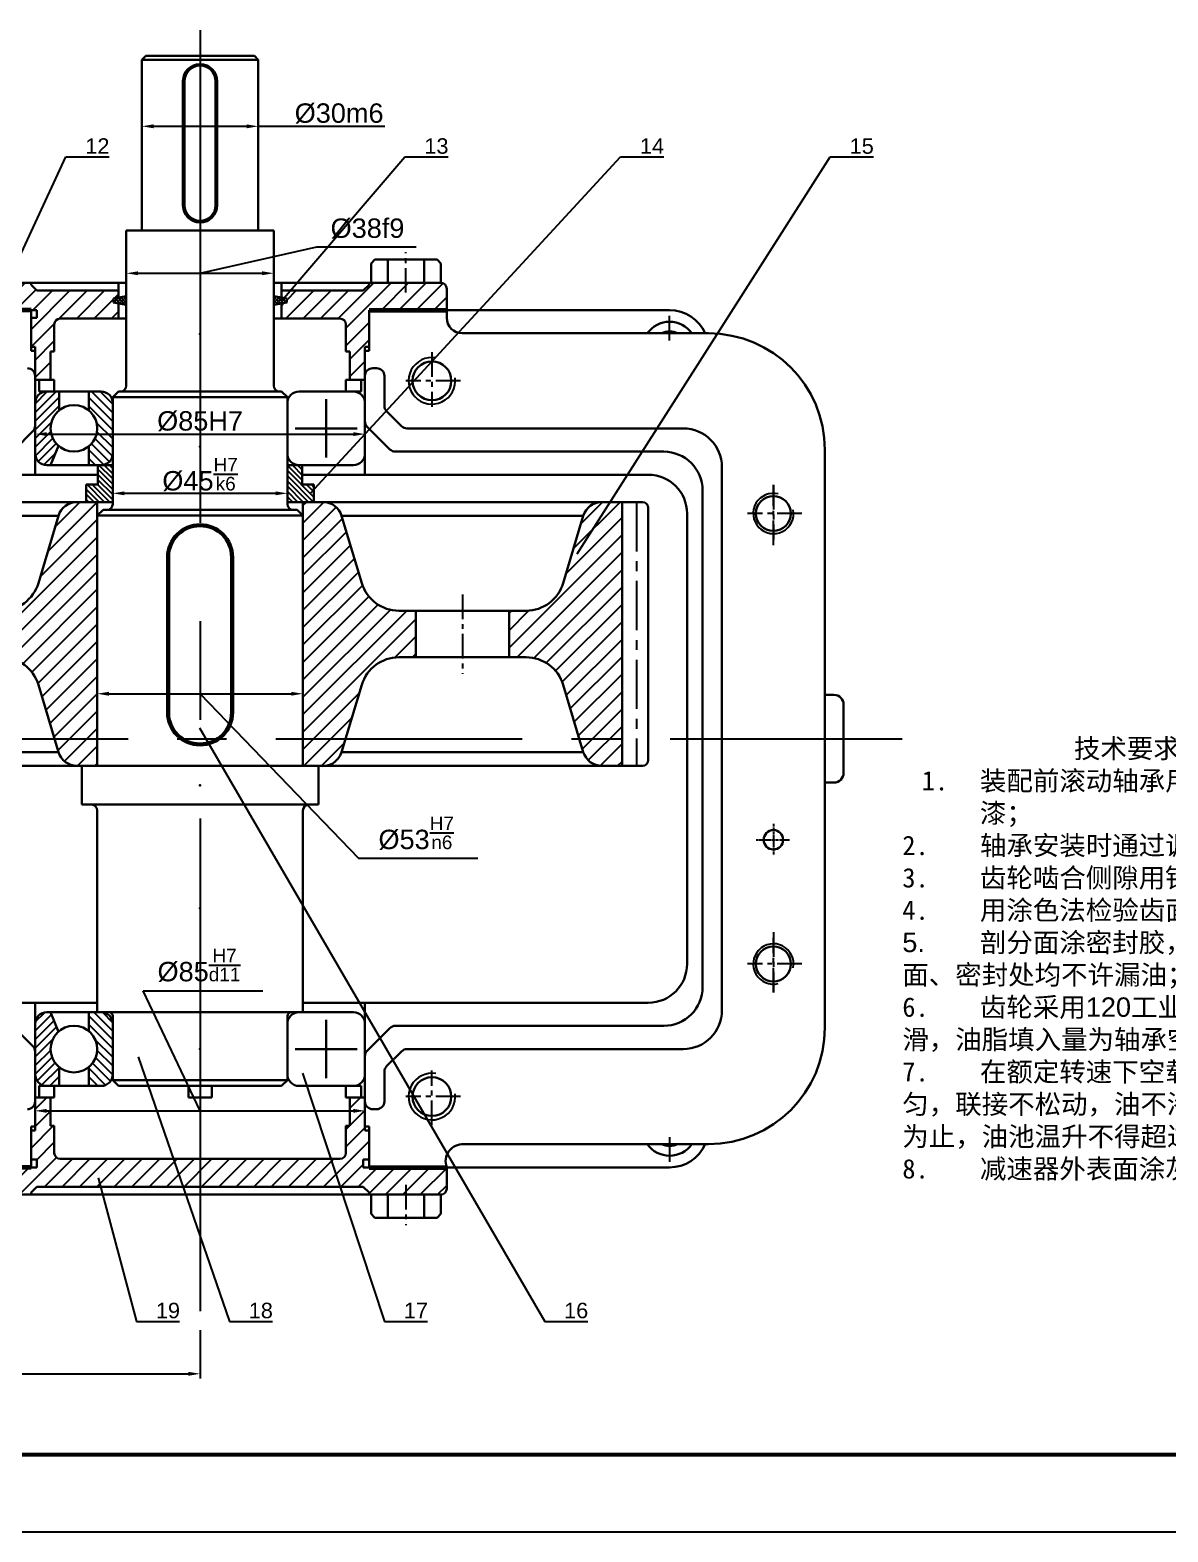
# Model space of a CAD drawing. Header units: millimetres. Extents: x 2354 to 3543, y 830 to 1671.
# Drawn here: x 2750.4 to 3043.6, y 829.8 to 1216.9 of the extents above; entities that cross this region are included whole.
import ezdxf
from ezdxf import colors
from ezdxf.entities.mleader import LeaderData, LeaderLine
from ezdxf.math import Vec2, Vec3

# ---------------------------------------------------------------- set-up
doc = ezdxf.new("R2010")
doc.units = ezdxf.units.MM
doc.linetypes.add('CENTER', pattern=[10.16, 6.35, -1.27, 1.27, -1.27])
doc.linetypes.add('CENTERX2', pattern=[20.32, 12.7, -2.54, 2.54, -2.54])
doc.layers.get('0').update_dxf_attribs({"lineweight": 30})
doc.layers.add('中心线', color=1, linetype='CENTER')
doc.layers.add('细线', color=7, linetype='Continuous')
doc.layers.add('特粗线', color=7, linetype='Continuous', lineweight=60)
doc.layers.add('粗线', color=7, linetype='Continuous', lineweight=53)
doc.styles.get("Standard").update_dxf_attribs({"font": 'arial.ttf'})
doc.dimstyles.new('ISO-25', dxfattribs={"dimtxt": 5, "dimasz": 3, "dimexe": 1.25, "dimexo": 0.625, "dimtad": 1, "dimtxsty": 'Standard', "dimcen": 2.5, "dimadec": 0, "dimazin": 0, "dimtfac": 1, "dimtmove": 0, "dimatfit": 3, "dimfxl": 1, "dimarcsym": 0})
doc.dimstyles.new('副本 ISO-25', dxfattribs={"dimtxt": 5, "dimasz": 3, "dimexe": 1.25, "dimexo": 0.625, "dimtad": 1, "dimdec": 0, "dimtxsty": 'Standard', "dimcen": 2.5, "dimadec": 0, "dimazin": 0, "dimtfac": 1, "dimtdec": 0, "dimtmove": 0, "dimatfit": 3, "dimfxl": 1, "dimarcsym": 0})

# ---------------------------------------------------------------- blocks, each defined once
blk = doc.blocks.new('*D10')
at = {"layer": 'Defpoints', "color": 0, "transparency": 16777216}
for p in [(2644.23, 882.4), (2794.23, 882.41), (2794.23, 870.52)]:
    blk.add_point(p, dxfattribs=at)
at = {"layer": '细线', "color": 0, "lineweight": -2, "transparency": 16777216}
for p, q in [((2644.23, 881.78), (2644.23, 869.27)), ((2794.23, 881.78), (2794.23, 869.27)), ((2647.23, 870.52), (2791.23, 870.52))]:
    blk.add_line(p, q, dxfattribs=at)
at = {"layer": '细线', "color": 0, "transparency": 16777216}
for points in [[(2647.23, 871.02), (2647.23, 870.02), (2644.23, 870.52)], [(2791.23, 871.02), (2791.23, 870.02), (2794.23, 870.52)]]:
    blk.add_solid(points, dxfattribs=at)
at = {"layer": '细线', "color": 0, "transparency": 16777216, "insert": (2719.23, 873.7), "char_height": 5, "attachment_point": 5}
blk.add_mtext('150', dxfattribs=at)
blk = doc.blocks.new('*D16')
at = {"layer": 'Defpoints', "color": 0, "transparency": 16777216}
for p in [(2779.23, 1209.22), (2809.23, 1209.22), (2809.23, 1192.08)]:
    blk.add_point(p, dxfattribs=at)
at = {"layer": '细线', "color": 0, "lineweight": -2, "transparency": 16777216}
for p, q in [((2779.23, 1208.6), (2779.23, 1190.83)), ((2809.23, 1208.6), (2809.23, 1190.83)), ((2782.23, 1192.08), (2806.23, 1192.08)), ((2809.23, 1192.08), (2841.83, 1192.08))]:
    blk.add_line(p, q, dxfattribs=at)
at = {"layer": '细线', "color": 0, "transparency": 16777216}
for points in [[(2782.23, 1192.58), (2782.23, 1191.58), (2779.23, 1192.08)], [(2806.23, 1192.58), (2806.23, 1191.58), (2809.23, 1192.08)]]:
    blk.add_solid(points, dxfattribs=at)
at = {"layer": '细线', "color": 0, "transparency": 16777216, "insert": (2830.06, 1195.4), "char_height": 5, "attachment_point": 5}
blk.add_mtext('%%c30m6', dxfattribs=at)
blk = doc.blocks.new('*D17')
at = {"layer": 'Defpoints', "color": 0, "transparency": 16777216}
for p in [(2771.73, 1120.73), (2816.73, 1120.73), (2816.73, 1097.48)]:
    blk.add_point(p, dxfattribs=at)
at = {"layer": '细线', "color": 0, "lineweight": -2, "transparency": 16777216}
for p, q in [((2771.73, 1120.1), (2771.73, 1096.23)), ((2816.73, 1120.1), (2816.73, 1096.23)), ((2774.73, 1097.48), (2813.73, 1097.48))]:
    blk.add_line(p, q, dxfattribs=at)
at = {"layer": '细线', "color": 0, "transparency": 16777216}
for points in [[(2774.73, 1097.98), (2774.73, 1096.98), (2771.73, 1097.48)], [(2813.73, 1097.98), (2813.73, 1096.98), (2816.73, 1097.48)]]:
    blk.add_solid(points, dxfattribs=at)
at = {"layer": '细线', "color": 0, "transparency": 16777216, "insert": (2794.23, 1102.32), "char_height": 5, "attachment_point": 5}
blk.add_mtext('%%C45{\\H0.7x;\\SH7/k6;}', dxfattribs=at)
blk = doc.blocks.new('*D19')
at = {"layer": 'Defpoints', "color": 0, "transparency": 16777216}
for p in [(2751.73, 1127.73), (2836.73, 1127.73), (2836.73, 1112.75)]:
    blk.add_point(p, dxfattribs=at)
at = {"layer": '细线', "color": 0, "lineweight": -2, "transparency": 16777216}
for p, q in [((2751.73, 1127.1), (2751.73, 1111.5)), ((2836.73, 1127.1), (2836.73, 1111.5)), ((2754.73, 1112.75), (2833.73, 1112.75))]:
    blk.add_line(p, q, dxfattribs=at)
at = {"layer": '细线', "color": 0, "transparency": 16777216}
for points in [[(2754.73, 1113.25), (2754.73, 1112.25), (2751.73, 1112.75)], [(2833.73, 1113.25), (2833.73, 1112.25), (2836.73, 1112.75)]]:
    blk.add_solid(points, dxfattribs=at)
at = {"layer": '细线', "color": 0, "transparency": 16777216, "insert": (2794.23, 1116.06), "char_height": 5, "attachment_point": 5}
blk.add_mtext('%%c85H7', dxfattribs=at)
blk = doc.blocks.new('_None')

msp = doc.modelspace()

# ---------------------------------------------------------------- hatches: boundary and pattern name
at = {"layer": '细线'}
h = msp.add_hatch(dxfattribs=at)
h.set_pattern_fill('ANSI31', color=256)
h.set_pattern_definition([(45, (2170.105, 734.2833), (-2.245064, 2.245064), [])])
h.paths.add_polyline_path([(2525.981, 1149.727), (2500.069, 1149.727), (2498.569, 1151.227), (2498.569, 1151.727), (2480.069, 1151.727, 0.4142136), (2478.569, 1150.227), (2478.569, 1144.727), (2498.569, 1144.727), (2500.069, 1144.727), (2500.069, 1142.727), (2498.569, 1142.727), (2498.569, 1133.227), (2499.981, 1133.227), (2499.981, 1125.727), (2503.569, 1125.727), (2503.569, 1132.027), (2504.569, 1132.027), (2504.569, 1141.027, -0.4142136), (2506.069, 1142.527), (2525.981, 1142.527)])
h.paths.add_polyline_path([(2573.393, 1150.227, 0.4142136), (2571.893, 1151.727), (2553.393, 1151.727), (2553.393, 1151.227), (2551.893, 1149.727), (2535.981, 1149.727), (2525.981, 1149.727), (2525.981, 1142.527), (2545.893, 1142.527, -0.4142136), (2547.393, 1141.027), (2547.393, 1132.027), (2548.393, 1132.027), (2548.393, 1125.727), (2551.981, 1125.727), (2551.981, 1133.227), (2553.393, 1133.227), (2553.393, 1142.727), (2551.893, 1142.727), (2551.893, 1144.727), (2553.393, 1144.727), (2573.393, 1144.727)])
h.paths.add_polyline_path([(2644.227, 1149.727), (2609.73, 1149.727), (2608.23, 1151.227), (2608.23, 1151.727), (2589.73, 1151.727, 0.4142136), (2588.23, 1150.227), (2588.23, 1144.727), (2608.23, 1144.727), (2609.73, 1144.727), (2609.73, 1142.727), (2608.23, 1142.727), (2608.23, 1125.727), (2613.23, 1125.727), (2613.23, 1133.027), (2614.23, 1133.027), (2614.23, 1142.527, -0.4142136), (2615.73, 1144.027), (2644.227, 1144.027)])
h.paths.add_polyline_path([(2700.224, 1150.227, 0.4142136), (2698.724, 1151.727), (2680.224, 1151.727), (2680.224, 1151.227), (2678.724, 1149.727), (2644.227, 1149.727), (2644.227, 1144.027), (2672.724, 1144.027, -0.4142136), (2674.224, 1142.527), (2674.224, 1133.027), (2675.224, 1133.027), (2675.224, 1125.727), (2680.224, 1125.727), (2680.224, 1142.727), (2678.724, 1142.727), (2678.724, 1144.727), (2680.224, 1144.727), (2700.224, 1144.727)])
h.paths.add_polyline_path([(2773.227, 1146.434), (2771.898, 1146.67), (2771.898, 1147.712), (2773.227, 1147.948), (2773.227, 1149.727), (2752.165, 1149.727), (2750.665, 1151.227), (2750.665, 1151.727), (2732.165, 1151.727, 0.4142136), (2730.665, 1150.227), (2730.665, 1144.727), (2750.665, 1144.727), (2752.165, 1144.727), (2752.165, 1142.727), (2750.665, 1142.727), (2750.665, 1135.227), (2751.727, 1135.227), (2751.727, 1126.727), (2755.665, 1126.727), (2755.665, 1134.027), (2756.665, 1134.027), (2756.665, 1141.027, -0.4142136), (2758.165, 1142.527), (2773.227, 1142.527)])
h.paths.add_polyline_path([(2857.788, 1150.227, 0.4142136), (2856.288, 1151.727), (2837.788, 1151.727), (2837.788, 1151.227), (2836.288, 1149.727), (2815.227, 1149.727), (2815.227, 1147.948), (2816.556, 1147.712), (2816.556, 1146.67), (2815.227, 1146.434), (2815.227, 1142.527), (2830.288, 1142.527, -0.4142136), (2831.788, 1141.027), (2831.788, 1134.027), (2832.788, 1134.027), (2832.788, 1126.727), (2836.727, 1126.727), (2836.727, 1135.227), (2837.788, 1135.227), (2837.788, 1144.727), (2857.788, 1144.727)])
edge = h.paths.add_edge_path()
edge.add_spline(control_points=[(2520.568, 918.727), (2520.657, 919.159), (2520.737, 919.593), (2520.809, 920.03)], knot_values=[279.2451643, 279.2451643, 279.2451643, 279.2451643, 280.6637624, 280.6637624, 280.6637624, 280.6637624], degree=3, periodic=0)
edge.add_spline(control_points=[(2520.809, 920.03), (2520.94, 920.822), (2521.046, 921.623), (2521.127, 922.43)], knot_values=[276.6730715, 276.6730715, 276.6730715, 276.6730715, 279.2451643, 279.2451643, 279.2451643, 279.2451643], degree=3, periodic=0)
edge.add_line((2521.127, 922.43), (2478.569, 922.43))
edge.add_line((2478.569, 922.43), (2478.569, 918.227))
edge.add_arc((2480.069, 918.227), 1.5, 180, 270)
edge.add_line((2480.069, 916.727), (2498.569, 916.727))
edge.add_line((2498.569, 916.727), (2498.569, 917.227))
edge.add_line((2498.569, 917.227), (2500.069, 918.727))
edge.add_line((2500.069, 918.727), (2515.981, 918.727))
edge.add_line((2515.981, 918.727), (2520.568, 918.727))
h.paths.add_polyline_path([(2573.393, 923.727), (2553.393, 923.727), (2551.893, 923.727), (2551.893, 925.727), (2553.393, 925.727), (2553.393, 935.227), (2551.981, 935.227), (2551.981, 942.727), (2548.393, 942.727), (2548.393, 936.427), (2547.393, 936.427), (2547.393, 927.427, -0.4142136), (2545.893, 925.927), (2536.981, 925.927), (2536.981, 922.148), (2538.31, 921.912), (2538.31, 920.87), (2536.981, 920.634), (2536.981, 918.727), (2551.893, 918.727), (2553.393, 917.227), (2553.393, 916.727), (2571.893, 916.727, 0.4142136), (2573.393, 918.227)])
h.paths.add_polyline_path([(2644.227, 924.427), (2615.73, 924.427, -0.4142136), (2614.23, 925.927), (2614.23, 935.427), (2613.23, 935.427), (2613.23, 942.727), (2608.23, 942.727), (2608.23, 925.727), (2609.73, 925.727), (2609.73, 923.727), (2608.23, 923.727), (2588.23, 923.727), (2588.23, 918.227, 0.4142136), (2589.73, 916.727), (2608.23, 916.727), (2608.23, 917.227), (2609.73, 918.727), (2644.227, 918.727)])
h.paths.add_polyline_path([(2700.224, 923.727), (2680.224, 923.727), (2678.724, 923.727), (2678.724, 925.727), (2680.224, 925.727), (2680.224, 942.727), (2675.224, 942.727), (2675.224, 935.427), (2674.224, 935.427), (2674.224, 925.927, -0.4142136), (2672.724, 924.427), (2644.227, 924.427), (2644.227, 918.727), (2678.724, 918.727), (2680.224, 917.227), (2680.224, 916.727), (2698.724, 916.727, 0.4142136), (2700.224, 918.227)])
h.paths.add_polyline_path([(2794.227, 925.927), (2758.165, 925.927, -0.4142136), (2756.665, 927.427), (2756.665, 934.427), (2755.665, 934.427), (2755.665, 941.727), (2751.727, 941.727), (2751.727, 933.227), (2750.665, 933.227), (2750.665, 925.727), (2752.165, 925.727), (2752.165, 923.727), (2750.665, 923.727), (2730.665, 923.727), (2730.665, 918.227, 0.4142136), (2732.165, 916.727), (2750.665, 916.727), (2750.665, 917.227), (2752.165, 918.727), (2794.227, 918.727)])
h.paths.add_polyline_path([(2857.788, 923.727), (2837.788, 923.727), (2836.288, 923.727), (2836.288, 925.727), (2837.788, 925.727), (2837.788, 933.227), (2836.727, 933.227), (2836.727, 941.727), (2832.788, 941.727), (2832.788, 934.427), (2831.788, 934.427), (2831.788, 927.427, -0.4142136), (2830.288, 925.927), (2794.227, 925.927), (2794.227, 918.727), (2836.288, 918.727), (2837.788, 917.227), (2837.788, 916.727), (2856.288, 916.727, 0.4142136), (2857.788, 918.227)])
h = msp.add_hatch(dxfattribs=at)
h.set_pattern_fill('ANSI37', color=256, scale=0.2)
h.set_pattern_definition([(45, (2170.1049, 734.2833), (-0.4490128, 0.4490128), []), (135, (2170.1049, 734.2833), (-0.4490128, -0.4490128), [])])
h.paths.add_polyline_path([(2816.556, 1147.712), (2813.227, 1148.304), (2813.227, 1146.078), (2816.556, 1146.67)])
h.paths.add_polyline_path([(2775.227, 1148.304), (2771.898, 1147.712), (2771.898, 1146.67), (2775.227, 1146.078)])
h = msp.add_hatch(dxfattribs=at)
h.set_pattern_fill('ANSI31', color=256, scale=0.5)
h.set_pattern_definition([(45, (2170.1049, 734.2833), (-1.122532, 1.122532), [])])
h.paths.add_polyline_path([(2504.482, 1121.727), (2502.981, 1121.727, 0.4142136), (2499.981, 1118.727), (2499.981, 1114.227), (2502.731, 1114.227, -0.2483166), (2504.482, 1117.534)])
h.paths.add_polyline_path([(2502.731, 1114.227), (2499.981, 1114.227), (2499.981, 1109.727, 0.4049009), (2502.885, 1106.728), (2503.831, 1111.472, -0.1922552)])
h.paths.add_polyline_path([(2614.41, 1122.727), (2611.23, 1122.727, 0.4142136), (2608.23, 1119.727), (2608.23, 1114.227), (2612.478, 1114.227, -0.2315614), (2614.41, 1118.175)])
h.paths.add_polyline_path([(2613.681, 1110.974, -0.1789732), (2612.478, 1114.227), (2608.23, 1114.227), (2608.23, 1108.727, 0.4142136), (2611.23, 1105.727), (2612.603, 1105.727)])
h.paths.add_polyline_path([(2612.603, 962.727), (2611.23, 962.727, 0.4142136), (2608.23, 959.727), (2608.23, 954.227), (2612.478, 954.227, -0.1789732), (2613.681, 957.48)])
h.paths.add_polyline_path([(2614.41, 950.279, -0.2315614), (2612.478, 954.227), (2608.23, 954.227), (2608.23, 948.727, 0.4142136), (2611.23, 945.727), (2614.41, 945.727)])
h.paths.add_polyline_path([(2757.897, 1118.845), (2757.897, 1123.727), (2754.727, 1123.727, 0.4142136), (2751.727, 1120.727), (2751.727, 1114.227), (2755.727, 1114.227, -0.2232033)])
h.paths.add_polyline_path([(2755.727, 1114.227), (2751.727, 1114.227), (2751.727, 1107.727, 0.4142136), (2754.727, 1104.727), (2755.677, 1104.727), (2757.734, 1109.748, -0.2138333)])
h.paths.add_polyline_path([(2755.677, 963.727), (2754.727, 963.727, 0.4142136), (2751.727, 960.727), (2751.727, 954.227), (2755.727, 954.227, -0.2138333), (2757.734, 958.705)])
h.paths.add_polyline_path([(2757.897, 949.608, -0.2232033), (2755.727, 954.227), (2751.727, 954.227), (2751.727, 947.727, 0.4142136), (2754.727, 944.727), (2757.897, 944.727)])
h = msp.add_hatch(dxfattribs=at)
h.set_pattern_fill('ANSI31', color=256, scale=0.5, angle=90)
h.set_pattern_definition([(135, (2170.1049, 734.2833), (-1.122532, -1.122532), [])])
h.paths.add_polyline_path([(2623.727, 1122.727), (2620.546, 1122.727), (2620.546, 1118.175, -0.2315614), (2622.478, 1114.227), (2626.727, 1114.227), (2626.727, 1119.727, 0.4142136)])
h.paths.add_polyline_path([(2626.727, 1114.227), (2622.478, 1114.227, -0.2315614), (2620.546, 1110.279), (2620.546, 1105.727), (2623.727, 1105.727, 0.4142136), (2626.727, 1108.727)])
h.paths.add_polyline_path([(2626.727, 959.727, 0.4142136), (2623.727, 962.727), (2620.546, 962.727), (2620.546, 958.175, -0.2315614), (2622.478, 954.227), (2626.727, 954.227)])
h.paths.add_polyline_path([(2626.727, 954.227), (2622.478, 954.227, -0.2315614), (2620.546, 950.279), (2620.546, 945.727), (2623.727, 945.727, 0.4142136), (2626.727, 948.727)])
h.paths.add_polyline_path([(2510.481, 1121.727), (2508.981, 1121.727), (2508.981, 1117.534, -0.2483166), (2510.731, 1114.227), (2513.481, 1114.227), (2513.481, 1118.727, 0.4142136)])
h.paths.add_polyline_path([(2513.481, 1114.227), (2510.731, 1114.227, -0.2483166), (2508.981, 1110.919), (2508.981, 1106.727), (2510.481, 1106.727, 0.4142136), (2513.481, 1109.727)])
h.paths.add_polyline_path([(2771.727, 1120.727, 0.4142136), (2768.727, 1123.727), (2765.557, 1123.727), (2765.557, 1118.845, -0.2232033), (2767.727, 1114.227), (2771.727, 1114.227)])
h.paths.add_polyline_path([(2771.727, 1114.227), (2767.727, 1114.227, -0.2232033), (2765.557, 1109.608), (2765.557, 1104.727), (2768.727, 1104.727, 0.4142136), (2771.727, 1107.727)])
h.paths.add_polyline_path([(2771.727, 954.227), (2767.727, 954.227, -0.2232033), (2765.557, 949.608), (2765.557, 944.727), (2768.727, 944.727, 0.4142136), (2771.727, 947.727)])
h.paths.add_polyline_path([(2771.727, 960.727, 0.4142136), (2768.727, 963.727), (2767.727, 963.727), (2765.557, 963.727), (2765.557, 958.845, -0.2232033), (2767.727, 954.227), (2771.727, 954.227)])
h = msp.add_hatch(dxfattribs=at)
h.set_pattern_fill('ANSI31', color=256, scale=0.3, angle=90)
h.set_pattern_definition([(135, (2170.1049, 734.2833), (-0.6735192, -0.6735192), [])])
h.paths.add_polyline_path([(2767.888, 1099.727), (2764.888, 1099.727), (2764.888, 1095.227), (2771.727, 1095.227), (2771.727, 1104.727), (2767.888, 1104.727)])
h.paths.add_polyline_path([(2816.727, 1095.227), (2823.566, 1095.227), (2823.566, 1099.727), (2820.566, 1099.727), (2820.566, 1104.727), (2816.727, 1104.727)])
h = msp.add_hatch(dxfattribs=at)
h.set_pattern_fill('ANSI31', color=256)
h.set_pattern_definition([(45, (2644.2268, 958.2267), (-2.245064, 2.245064), [])])
h.paths.add_polyline_path([(2700.641, 1074.359), (2695.462, 1091.661, 0.3313756), (2690.672, 1095.227), (2685.477, 1095.227), (2685.477, 1027.227), (2690.672, 1027.227, 0.3313756), (2695.462, 1030.793), (2700.641, 1048.094, -0.3313756), (2710.221, 1055.227), (2714.602, 1055.227), (2714.602, 1067.227), (2710.221, 1067.227, -0.3313756)])
h.paths.add_polyline_path([(2752.562, 1048.094), (2757.741, 1030.793, 0.3313756), (2762.531, 1027.227), (2767.727, 1027.227), (2767.727, 1095.227), (2762.531, 1095.227, 0.3313756), (2757.741, 1091.661), (2752.562, 1074.359, -0.3313756), (2742.982, 1067.227), (2738.602, 1067.227), (2738.602, 1055.227), (2742.982, 1055.227, -0.3313756)])
h.paths.add_polyline_path([(2845.471, 1055.227), (2849.852, 1055.227), (2849.852, 1067.227), (2845.471, 1067.227, -0.3313756), (2835.891, 1074.359), (2830.712, 1091.661, 0.3313756), (2825.922, 1095.227), (2820.727, 1095.227), (2820.727, 1027.227), (2825.922, 1027.227, 0.3313756), (2830.712, 1030.793), (2835.891, 1048.094, -0.3313756)])
h.paths.add_polyline_path([(2878.232, 1067.227), (2873.852, 1067.227), (2873.852, 1055.227), (2878.232, 1055.227, -0.3313756), (2887.812, 1048.094), (2892.991, 1030.793, 0.3313756), (2897.781, 1027.227), (2902.977, 1027.227), (2902.977, 1095.227), (2897.781, 1095.227, 0.3313756), (2892.991, 1091.661), (2887.812, 1074.359, -0.3313756)])

# ---------------------------------------------------------------- linework, layer by layer
for p, q in [((2780.227, 1210.22), (2779.227, 1209.22)), ((2779.227, 1209.22), (2779.227, 1165.224)), ((2779.227, 1209.22), (2787.727, 1209.22)), ((2794.227, 1210.22), (2780.227, 1210.22)), ((2787.727, 1209.22), (2809.227, 1209.22)), ((2794.227, 1210.22), (2808.227, 1210.22)), ((2808.227, 1210.22), (2809.227, 1209.22)), ((2809.227, 1209.22), (2809.227, 1165.224)), ((2789.827, 1203.722), (2789.827, 1186.526)), ((2790.227, 1187.722), (2790.227, 1203.722)), ((2798.227, 1187.722), (2798.227, 1203.722)), ((2798.627, 1203.722), (2798.627, 1186.526)), ((2789.827, 1171.722), (2789.827, 1186.526)), ((2790.227, 1187.722), (2790.227, 1171.722)), ((2798.227, 1187.722), (2798.227, 1171.722)), ((2798.627, 1171.722), (2798.627, 1186.526)), ((2775.227, 1165.224), (2777.727, 1165.224)), ((2777.727, 1165.224), (2810.727, 1165.224)), ((2810.727, 1165.224), (2813.227, 1165.224)), ((2839.288, 1157.723), (2838.288, 1156.723)), ((2839.288, 1157.723), (2847.288, 1157.723)), ((2842.605, 1151.727), (2842.605, 1157.723)), ((2855.288, 1157.723), (2847.288, 1157.723)), ((2851.972, 1151.727), (2851.972, 1157.723)), ((2855.288, 1157.723), (2856.288, 1156.723)), ((2838.288, 1151.727), (2838.288, 1156.723)), ((2856.288, 1151.727), (2856.288, 1156.723)), ((2732.165, 1151.727), (2775.227, 1151.727)), ((2750.665, 1151.727), (2750.665, 1151.227)), ((2752.165, 1149.727), (2750.665, 1151.227)), ((2773.227, 1151.727), (2773.227, 1147.948)), ((2856.288, 1151.727), (2813.227, 1151.727)), ((2815.227, 1151.727), (2815.227, 1147.948)), ((2836.288, 1149.727), (2837.788, 1151.227)), ((2837.788, 1151.727), (2837.788, 1151.227)), ((2857.788, 1144.727), (2857.788, 1150.227)), ((2752.165, 1149.727), (2773.227, 1149.727)), ((2775.227, 1148.304), (2771.898, 1147.712)), ((2771.898, 1147.712), (2771.898, 1146.67)), ((2775.227, 1146.078), (2771.898, 1146.67)), ((2773.227, 1146.434), (2773.227, 1142.527)), ((2813.227, 1148.304), (2816.556, 1147.712)), ((2813.227, 1146.078), (2816.556, 1146.67)), ((2836.288, 1149.727), (2815.227, 1149.727)), ((2815.227, 1146.434), (2815.227, 1142.527)), ((2816.556, 1147.712), (2816.556, 1146.67)), ((2750.665, 1135.227), (2750.665, 1144.727)), ((2750.665, 1144.727), (2752.165, 1144.727)), ((2750.665, 1144.727), (2750.665, 1142.727)), ((2752.165, 1142.727), (2750.665, 1142.727)), ((2752.165, 1144.727), (2752.165, 1142.727)), ((2758.165, 1142.527), (2775.227, 1142.527)), ((2830.288, 1142.527), (2813.227, 1142.527)), ((2837.788, 1135.227), (2837.788, 1144.727)), ((2857.788, 1144.727), (2915.227, 1144.727)), ((2857.788, 1144.727), (2857.788, 1142.727)), ((2756.665, 1134.027), (2756.665, 1141.027)), ((2831.788, 1134.027), (2831.788, 1141.027)), ((2861.788, 1138.727), (2925.227, 1138.727)), ((2751.727, 1135.227), (2750.665, 1135.227)), ((2750.665, 1135.227), (2750.665, 1134.227)), ((2751.727, 1120.727), (2751.727, 1135.227)), ((2836.727, 1135.227), (2837.788, 1135.227)), ((2836.727, 1120.727), (2836.727, 1135.227)), ((2837.788, 1135.227), (2837.788, 1134.227)), ((2750.665, 1134.227), (2751.727, 1134.227)), ((2755.665, 1134.027), (2756.665, 1134.027)), ((2755.665, 1134.027), (2755.665, 1126.727)), ((2832.788, 1134.027), (2831.788, 1134.027)), ((2832.788, 1134.027), (2832.788, 1126.727)), ((2837.788, 1134.227), (2836.727, 1134.227)), ((2751.727, 1126.727), (2756.666, 1126.727)), ((2752.727, 1126.727), (2752.727, 1123.727)), ((2756.666, 1126.727), (2756.666, 1123.727)), ((2836.727, 1126.727), (2831.788, 1126.727)), ((2831.788, 1126.727), (2831.788, 1123.727)), ((2835.727, 1126.727), (2835.727, 1123.727)), ((2836.727, 1123.727), (2836.727, 1127.727)), ((2838.727, 1129.727), (2839.727, 1129.727)), ((2841.727, 1127.727), (2841.727, 1120.055)), ((2752.727, 1123.727), (2768.727, 1123.727)), ((2757.897, 1118.845), (2757.897, 1123.727)), ((2765.557, 1118.845), (2765.557, 1123.727)), ((2771.727, 1122.227), (2773.227, 1123.727)), ((2773.727, 1123.727), (2773.227, 1123.727)), ((2773.727, 1123.727), (2814.727, 1123.727)), ((2815.227, 1123.727), (2814.727, 1123.727)), ((2815.227, 1123.727), (2816.727, 1122.227)), ((2751.727, 1120.727), (2751.727, 1107.727)), ((2771.727, 1122.227), (2816.727, 1122.227)), ((2826.727, 1106.727), (2826.727, 1121.727)), ((2836.727, 1120.727), (2836.727, 1102.282)), ((2846.141, 1114.813), (2842.313, 1118.641)), ((2746.484, 1108.813), (2751.141, 1113.469)), ((2818.727, 1114.227), (2834.727, 1114.227)), ((2843.141, 1108.813), (2837.313, 1114.641)), ((2847.555, 1114.227), (2918.727, 1114.227)), ((2751.727, 1107.727), (2751.727, 1102.282)), ((2755.677, 1104.727), (2757.734, 1109.748)), ((2765.557, 1104.727), (2765.557, 1109.608)), ((2844.555, 1108.227), (2913.727, 1108.227)), ((2955.227, 1108.727), (2955.227, 1034.227)), ((2771.727, 1104.727), (2754.727, 1104.727)), ((2767.888, 1104.727), (2767.888, 1099.727)), ((2833.727, 1104.727), (2816.727, 1104.727)), ((2820.566, 1104.727), (2820.566, 1099.727)), ((2928.727, 1104.227), (2928.727, 1017.767)), ((2767.888, 1102.282), (2664.678, 1102.282)), ((2767.888, 1099.727), (2764.888, 1099.727)), ((2764.888, 1099.727), (2764.888, 1095.227)), ((2820.566, 1102.282), (2909.727, 1102.282)), ((2820.566, 1099.727), (2823.566, 1099.727)), ((2823.566, 1099.727), (2823.566, 1095.227)), ((2909.727, 1102.282), (2909.727, 1102.282)), ((2923.727, 1098.227), (2923.727, 1017.767)), ((2771.727, 1095.227), (2684.727, 1095.227)), ((2770.227, 1093.227), (2769.227, 1093.227)), ((2770.227, 1093.227), (2818.227, 1093.227)), ((2902.977, 1095.227), (2902.977, 1027.227)), ((2909.727, 1093.727), (2909.727, 1028.727)), ((2919.727, 1092.282), (2919.727, 1017.767)), ((2695.462, 1091.661), (2757.741, 1091.661)), ((2757.741, 1091.661), (2752.562, 1074.359)), ((2767.727, 1091.727), (2820.727, 1091.727)), ((2830.712, 1091.661), (2835.891, 1074.359)), ((2830.712, 1091.661), (2892.991, 1091.661)), ((2892.991, 1091.661), (2887.812, 1074.359)), ((2785.727, 1081.006), (2785.727, 1061.006)), ((2786.227, 1081.006), (2786.227, 1061.006)), ((2802.227, 1081.006), (2802.227, 1061.006)), ((2802.727, 1081.006), (2802.727, 1061.006)), ((2861.852, 1067.227), (2845.471, 1067.227)), ((2849.852, 1067.227), (2849.852, 1055.227)), ((2861.852, 1067.227), (2878.232, 1067.227)), ((2873.852, 1067.227), (2873.852, 1055.227)), ((2785.727, 1041.006), (2785.727, 1061.006)), ((2786.227, 1041.006), (2786.227, 1061.006)), ((2802.227, 1041.006), (2802.227, 1061.006)), ((2802.727, 1041.006), (2802.727, 1061.006)), ((2861.852, 1055.227), (2845.471, 1055.227)), ((2861.852, 1055.227), (2878.232, 1055.227)), ((2923.727, 970.227), (2923.727, 1050.686)), ((2928.727, 964.227), (2928.727, 1050.686)), ((2757.741, 1030.793), (2752.562, 1048.094)), ((2830.712, 1030.793), (2835.891, 1048.094)), ((2892.991, 1030.793), (2887.812, 1048.094)), ((2955.227, 1045.532), (2957.574, 1045.532)), ((2960.074, 1043.032), (2960.074, 1025.421)), ((2955.227, 959.727), (2955.227, 1034.227)), ((2695.462, 1030.793), (2757.741, 1030.793)), ((2830.712, 1030.793), (2892.991, 1030.793)), ((2769.842, 1027.227), (2690.672, 1027.227)), ((2818.611, 1027.227), (2769.842, 1027.227)), ((2818.611, 1027.227), (2824.727, 1027.227)), ((2824.727, 1027.227), (2908.227, 1027.227)), ((2955.227, 1022.921), (2957.574, 1022.921)), ((2919.727, 976.171), (2919.727, 1017.767)), ((2664.678, 966.171), (2767.727, 966.171)), ((2751.727, 966.171), (2751.727, 947.727)), ((2820.727, 966.171), (2909.727, 966.171)), ((2836.727, 966.171), (2836.727, 947.727)), ((2768.727, 963.727), (2754.727, 963.727)), ((2755.677, 963.727), (2757.734, 958.705)), ((2765.557, 963.727), (2765.557, 958.845)), ((2817.727, 963.727), (2770.727, 963.727)), ((2771.727, 946.227), (2771.727, 962.727)), ((2816.727, 960.727), (2816.727, 962.727)), ((2819.727, 963.727), (2833.727, 963.727)), ((2826.727, 961.727), (2826.727, 946.727)), ((2844.555, 960.227), (2913.727, 960.227)), ((2746.484, 959.641), (2751.141, 954.984)), ((2843.141, 959.641), (2837.313, 953.813)), ((2818.727, 954.227), (2834.727, 954.227)), ((2846.141, 953.641), (2842.313, 949.813)), ((2847.555, 954.227), (2918.727, 954.227)), ((2757.897, 949.608), (2757.897, 944.727)), ((2765.557, 949.608), (2765.557, 944.727)), ((2751.727, 947.727), (2751.727, 944.727)), ((2751.727, 944.727), (2751.727, 933.227)), ((2752.727, 941.727), (2752.727, 944.727)), ((2752.727, 944.727), (2768.727, 944.727)), ((2756.666, 941.727), (2756.666, 944.727)), ((2773.227, 944.727), (2771.727, 946.227)), ((2771.727, 946.227), (2816.727, 946.227)), ((2815.227, 944.727), (2773.227, 944.727)), ((2791.227, 941.727), (2791.227, 944.727)), ((2797.227, 941.727), (2797.227, 944.727)), ((2815.227, 944.727), (2816.727, 946.227)), ((2816.727, 946.227), (2816.727, 947.727)), ((2819.727, 944.727), (2833.727, 944.727)), ((2831.788, 941.727), (2831.788, 944.727)), ((2835.727, 944.727), (2833.317, 944.727)), ((2835.727, 941.727), (2835.727, 944.727)), ((2836.727, 944.727), (2836.727, 947.727)), ((2836.727, 944.727), (2836.727, 940.727)), ((2836.727, 944.727), (2836.727, 933.227)), ((2841.727, 940.727), (2841.727, 948.398)), ((2751.727, 941.727), (2756.666, 941.727)), ((2755.665, 934.427), (2755.665, 941.727)), ((2794.227, 941.727), (2791.227, 941.727)), ((2794.227, 941.727), (2797.227, 941.727)), ((2836.727, 941.727), (2831.788, 941.727)), ((2832.788, 934.427), (2832.788, 941.727)), ((2838.727, 938.727), (2839.727, 938.727)), ((2750.665, 933.227), (2750.665, 934.227)), ((2750.665, 934.227), (2751.727, 934.227)), ((2750.665, 933.227), (2750.665, 923.727)), ((2751.727, 933.227), (2750.665, 933.227)), ((2755.665, 934.427), (2756.665, 934.427)), ((2756.665, 934.427), (2756.665, 927.427)), ((2832.788, 934.427), (2831.788, 934.427)), ((2831.788, 934.427), (2831.788, 927.427)), ((2837.788, 934.227), (2836.727, 934.227)), ((2836.727, 933.227), (2837.788, 933.227)), ((2837.788, 933.227), (2837.788, 934.227)), ((2837.788, 933.227), (2837.788, 923.727)), ((2862.17, 929.727), (2925.227, 929.727)), ((2750.665, 925.727), (2752.165, 925.727)), ((2750.665, 925.727), (2750.665, 923.727)), ((2752.165, 925.727), (2752.165, 923.727)), ((2758.165, 925.927), (2794.227, 925.927)), ((2830.288, 925.927), (2794.227, 925.927)), ((2836.288, 925.727), (2837.788, 925.727)), ((2836.288, 925.727), (2836.288, 923.727)), ((2837.788, 925.727), (2837.788, 923.727)), ((2752.165, 923.727), (2750.665, 923.727)), ((2837.788, 923.727), (2836.288, 923.727)), ((2857.788, 923.727), (2857.788, 918.227)), ((2857.788, 923.727), (2915.227, 923.727)), ((2752.165, 918.727), (2750.665, 917.227)), ((2752.165, 918.727), (2794.227, 918.727)), ((2836.288, 918.727), (2794.227, 918.727)), ((2836.288, 918.727), (2837.788, 917.227)), ((2732.165, 916.727), (2794.227, 916.727)), ((2750.665, 916.727), (2750.665, 917.227)), ((2856.288, 916.727), (2794.227, 916.727)), ((2837.788, 916.727), (2837.788, 917.227)), ((2838.288, 916.727), (2838.288, 911.73)), ((2842.605, 916.727), (2842.605, 910.73)), ((2851.972, 916.727), (2851.972, 910.73)), ((2856.288, 916.727), (2856.288, 911.73)), ((2839.288, 910.73), (2838.288, 911.73)), ((2839.288, 910.73), (2847.288, 910.73)), ((2855.288, 910.73), (2847.288, 910.73)), ((2855.288, 910.73), (2856.288, 911.73))]:
    msp.add_line(p, q)
at = {"color": 7, "linetype": 'Continuous'}
for p, q in [((2775.227, 1165.224), (2775.227, 1125.227)), ((2813.227, 1165.224), (2813.227, 1125.227)), ((2819.727, 1123.727), (2835.727, 1123.727)), ((2771.727, 1122.227), (2771.727, 1094.727)), ((2816.727, 1122.227), (2816.727, 1094.727)), ((2767.727, 1095.227), (2767.727, 1027.227)), ((2769.227, 1093.227), (2767.727, 1091.727)), ((2816.727, 1095.227), (2902.977, 1095.227)), ((2818.227, 1093.227), (2819.227, 1093.227)), ((2819.227, 1093.227), (2820.727, 1091.727)), ((2820.727, 1095.227), (2820.727, 1027.227)), ((2897.781, 1095.227), (2908.227, 1095.227)), ((2763.727, 1027.227), (2763.727, 1017.227)), ((2824.727, 1027.227), (2824.727, 1017.227)), ((2763.727, 1017.227), (2822.227, 1017.227)), ((2767.727, 1015.727), (2767.727, 963.727)), ((2820.727, 1015.727), (2820.727, 963.727)), ((2822.227, 1017.227), (2824.727, 1017.227)), ((2767.727, 963.727), (2770.727, 963.727)), ((2771.727, 960.727), (2771.727, 947.727)), ((2816.727, 960.727), (2816.727, 947.727)), ((2817.727, 963.727), (2819.727, 963.727)), ((2754.727, 944.727), (2768.727, 944.727))]:
    msp.add_line(p, q, dxfattribs=at)
for centre, radius in [((2853.977, 1126.477), 5), ((2761.727, 1114.227), 6), ((2941.977, 1092.282), 4.5), ((2941.977, 1008.165), 2.5), ((2941.977, 976.171), 4.5), ((2761.727, 954.227), 6), ((2853.977, 941.977), 5)]:
    msp.add_circle(centre, radius)
for centre, radius, start, end in [((2794.227, 1203.722), 4.4, 0, 180), ((2794.227, 1203.722), 4, 0, 180), ((2794.227, 1171.722), 4.4, 180, 0), ((2794.227, 1171.722), 4, 180, 0), ((2856.288, 1150.227), 1.5, 0, 90), ((2758.165, 1141.027), 1.5, 90, 180), ((2830.288, 1141.027), 1.5, 0, 90), ((2861.788, 1142.727), 4, 180, 270), ((2915.227, 1134.727), 10, 23.57818, 90), ((2915.227, 1134.727), 7, 34.8499, 145.1501), ((2915.227, 1134.727), 4.5, 62.73396, 117.26604), ((2925.227, 1108.727), 30, 0, 90), ((2749.727, 1127.727), 2, 0, 90), ((2838.727, 1127.727), 2, 90, 180), ((2839.727, 1127.727), 2, 0, 90), ((2754.727, 1120.727), 3, 90, 180), ((2768.727, 1120.727), 3, 0, 90), ((2773.727, 1125.227), 1.5, 270, 0), ((2814.727, 1125.227), 1.5, 180, 270), ((2833.727, 1120.727), 3, 0, 90), ((2843.727, 1120.055), 2, 180, 225), ((2838.727, 1116.055), 2, 180, 225), ((2749.727, 1114.884), 2, 315, 0), ((2847.555, 1116.227), 2, 225, 270), ((2918.727, 1104.227), 10, 0, 90), ((2754.727, 1107.727), 3, 180, 270), ((2768.727, 1107.727), 3, 270, 0), ((2819.727, 1107.727), 3, 180, 270), ((2833.727, 1107.727), 3, 270, 0), ((2844.555, 1110.227), 2, 225, 270), ((2913.727, 1098.227), 10, 0, 90), ((2909.727, 1092.282), 10, 0, 90), ((2762.531, 1090.227), 5, 90, 163.33575), ((2770.227, 1094.727), 1.5, 270, 0), ((2825.922, 1090.227), 5, 16.66425, 90), ((2897.781, 1090.227), 5, 90, 163.33575), ((2908.227, 1093.727), 1.5, 0, 90), ((2794.227, 1081.006), 8.5, 0, 180), ((2794.227, 1081.006), 8, 0, 180), ((2742.982, 1077.227), 10, 270, 343.33575), ((2845.471, 1077.227), 10, 196.66425, 270), ((2878.232, 1077.227), 10, 270, 343.33575), ((2742.982, 1045.227), 10, 16.66425, 90), ((2845.471, 1045.227), 10, 90, 163.33575), ((2878.232, 1045.227), 10, 16.66425, 90), ((2957.574, 1043.032), 2.5, 0, 90), ((2794.227, 1041.006), 8.5, 180, 0), ((2794.227, 1041.006), 8, 180, 0), ((2762.531, 1032.227), 5, 196.66425, 270), ((2825.718, 1032.37), 5.238, 259.09638, 342.47507), ((2897.781, 1032.227), 5, 196.66425, 270), ((2908.227, 1028.727), 1.5, 270, 0), ((2957.574, 1025.421), 2.5, 270, 0), ((2909.727, 976.171), 10, 270, 0), ((2913.727, 970.227), 10, 270, 0), ((2918.727, 964.227), 10, 270, 0), ((2754.727, 960.727), 3, 90, 180), ((2768.727, 960.727), 3, 0, 90), ((2770.727, 962.727), 1, 0, 90), ((2817.727, 962.727), 1, 90, 180), ((2819.727, 960.727), 3, 90, 180), ((2833.727, 960.727), 3, 0, 90), ((2844.555, 958.227), 2, 90, 135), ((2925.227, 959.727), 30, 270, 0), ((2749.727, 953.57), 2, 0, 45), ((2838.727, 952.398), 2, 135, 180), ((2847.555, 952.227), 2, 90, 135), ((2843.727, 948.398), 2, 135, 180), ((2754.727, 947.727), 3, 180, 270), ((2819.727, 947.727), 3, 180, 270), ((2833.727, 947.727), 3, 270, 0), ((2749.727, 940.727), 2, 270, 0), ((2838.727, 940.727), 2, 180, 270), ((2839.727, 940.727), 2, 270, 0), ((2861.979, 925.266), 4.465, 87.55136, 200.17123), ((2915.227, 933.727), 7, 214.8499, 325.1501), ((2915.227, 933.727), 4.5, 242.73396, 297.26604), ((2915.227, 933.727), 10, 270, 336.42182), ((2758.165, 927.427), 1.5, 180, 270), ((2830.288, 927.427), 1.5, 270, 0), ((2856.288, 918.227), 1.5, 270, 0)]:
    msp.add_arc(centre, radius, start, end)
for centre, radius, start, end in [((2819.727, 1120.727), 3, 90, 180), ((2818.227, 1094.727), 1.5, 180, 270), ((2766.227, 1015.727), 1.5, 0, 90), ((2822.227, 1015.727), 1.5, 90, 180), ((2768.727, 947.727), 3, 270, 0)]:
    msp.add_arc(centre, radius, start, end, dxfattribs=at)
for p in [(2794.227, 1167.478), (2794.227, 1138.509), (2794.227, 1109.477), (2794.227, 1022.227), (2794.227, 990.477), (2794.227, 954.227)]:
    msp.add_point(p, dxfattribs=at)
at = {"layer": '中心线', "linetype": 'CENTERX2', "ltscale": 10}
msp.add_line((2794.227, 1216.9), (2794.227, 882.409), dxfattribs=at)
at = {"layer": '中心线'}
for p, q in [((2847.288, 1149.211), (2847.288, 1159.633)), ((2915.227, 1136.903), (2915.227, 1143.766)), ((2853.977, 1133.825), (2853.977, 1119.775)), ((2861.306, 1126.477), (2847.296, 1126.477)), ((2941.977, 1084.119), (2941.977, 1099.63)), ((2941.977, 1099.63), (2941.977, 1085.58)), ((2949.306, 1092.282), (2935.296, 1092.282)), ((2861.852, 1071.409), (2861.852, 1050.929)), ((2941.977, 984.335), (2941.977, 968.824)), ((2941.977, 968.824), (2941.977, 982.874)), ((2949.306, 976.171), (2935.296, 976.171)), ((2853.977, 934.629), (2853.977, 948.679)), ((2861.306, 941.977), (2847.296, 941.977)), ((2915.227, 931.551), (2915.227, 924.687)), ((2847.288, 919.229), (2847.288, 908.807))]:
    msp.add_line(p, q, dxfattribs=at)
at = {"layer": '中心线', "color": 7, "linetype": 'CENTERX2'}
msp.add_line((2906.727, 1095.227), (2906.727, 1027.227), dxfattribs=at)
at = {"layer": '中心线', "ltscale": 10}
msp.add_line((2407.359, 1034.227), (2975.194, 1034.227), dxfattribs=at)
at = {"layer": '中心线', "ltscale": 0.1}
for p, q in [((2941.977, 1012.284), (2941.977, 1004.102)), ((2937.502, 1008.165), (2946.11, 1008.165))]:
    msp.add_line(p, q, dxfattribs=at)
at = {"layer": '特粗线'}
for p, q in [((2750.665, 1144.727), (2730.665, 1144.727)), ((2837.788, 1144.727), (2857.788, 1144.727)), ((2750.665, 923.727), (2730.665, 923.727)), ((2837.788, 923.727), (2857.788, 923.727))]:
    msp.add_line(p, q, dxfattribs=at)
at = {"layer": '粗线'}
msp.add_line((2373.958, 849.753), (3522.958, 849.753), dxfattribs=at)
at = {"layer": '细线'}
for p, q in [((2775.227, 1164.599), (2775.227, 1160.237)), ((2813.227, 1164.599), (2813.227, 1160.237)), ((2794.227, 1154.204), (2824.342, 1161.02)), ((2824.342, 1161.02), (2849.908, 1161.02)), ((2778.227, 1154.204), (2810.227, 1154.204)), ((2770.727, 1045.814), (2817.727, 1045.814)), ((2794.227, 1045.814), (2835.024, 1003.41)), ((2767.727, 1030.91), (2767.727, 1038.801)), ((2820.727, 1030.91), (2820.727, 1038.801)), ((2835.024, 1003.41), (2865.81, 1003.41)), ((2794.227, 938.307), (2779.597, 969.251)), ((2779.597, 969.251), (2810.383, 969.251)), ((2751.727, 965.546), (2751.727, 937.057)), ((2836.727, 965.546), (2836.727, 937.057)), ((2754.727, 938.307), (2833.727, 938.307)), ((2353.958, 829.753), (3542.958, 829.753))]:
    msp.add_line(p, q, dxfattribs=at)
for centre, radius, start, end in [((2853.977, 1126.477), 6, 80.5844, 7.19849), ((2941.977, 1092.282), 5.2, 76.06038, 10.80112), ((2941.977, 976.171), 5.2, 349.19888, 283.93962), ((2853.977, 941.977), 6, 80.5844, 7.19849)]:
    msp.add_arc(centre, radius, start, end, dxfattribs=at)
for points in [[(2778.227, 1154.704), (2778.227, 1153.704), (2775.227, 1154.204)], [(2810.227, 1154.704), (2810.227, 1153.704), (2813.227, 1154.204)], [(2770.727, 1046.314), (2770.727, 1045.314), (2767.727, 1045.814)], [(2817.727, 1046.314), (2817.727, 1045.314), (2820.727, 1045.814)], [(2754.727, 938.807), (2754.727, 937.807), (2751.727, 938.307)], [(2833.727, 938.807), (2833.727, 937.807), (2836.727, 938.307)]]:
    msp.add_solid(points, dxfattribs=at)

# ---------------------------------------------------------------- texts
at = {"layer": '细线', "char_height": 5, "attachment_point": 5}
for s, insert in [('%%C38f9', (2837.378, 1165.732)), ('%%C53{\\H0.7x;\\SH7/n6;}', (2849.927, 1009.873)), ('%%c85{\\H0.7x;\\SH7/d11;}', (2793.944, 975.8))]:
    msp.add_mtext(s, dxfattribs=dict(at, insert=insert))
at = {"layer": '细线', "insert": (2975.194, 1034.227), "char_height": 5, "attachment_point": 1}
msp.add_mtext_dynamic_manual_height_columns('{\\fSimSun|b0|i0|c134|p2;             技术要求\\P\\pi-15,l20,t20;1.^I装配前滚动轴承用汽油清洗，其它零件用煤油清洗，箱体内壁涂耐油油漆；\\P2.^I轴承安装时通过调整垫片获得0}.25~0.4mm{\\fSimSun|b0|i0|c134|p2;的热补偿间隙；\\P3.^I齿轮啮合侧隙用铅丝检验，法向极限啮合侧隙为}0.204~0.318mm{\\fSimSun|b0|i0|c134|p2;；\\P4.^I用涂色法检验齿面接触斑点，按齿高不少于}40%{\\fSimSun|b0|i0|c134|p2;，按齿长不少于}60%{\\fSimSun|b0|i0|c134|p2;；\\P}5.^I{\\fSimSun|b0|i0|c134|p2;剖分面涂密封胶，不允许使用任何填料，检查减速器剖分面、各接合面、密封处均不许漏油；\\P6.^I齿轮采用}120{\\fSimSun|b0|i0|c134|p2;工业齿轮油润滑，装至规定油面高度；轴承采用润滑脂润滑，油脂填入量为轴承空间的}1/3~1/2{\\fSimSun|b0|i0|c134|p2;；\\P7.^I在额定转速下空载试验，正反转各}1{\\fSimSun|b0|i0|c134|p2;小时，要求运转平稳，响声小而均匀，联接不松动，油不渗漏；在额定转速及额定功率下负载试验至油温恒定为止，油池温升不得超过}35°C{\\fSimSun|b0|i0|c134|p2;，轴承温升不得超过}40°C{\\fSimSun|b0|i0|c134|p2;；\\P8.^I减速器外表面涂灰色油漆。}', width=231.07482, gutter_width=12.5, heights=[0], dxfattribs=at)

# ---------------------------------------------------------------- dimensions: what is measured, and where the dimension line sits
at = {"layer": '细线'}
for base, p1, p2, text, picture, middle in [((2809.227, 1192.083), (2779.227, 1209.22), (2809.227, 1209.22), '<>m6', '*D16', (2830.057, 1192.083)), ((2836.727, 1112.746), (2751.727, 1127.727), (2836.727, 1127.727), '<>H7', '*D19', (2794.227, 1112.746))]:
    dim = msp.add_linear_dim(base=base, p1=p1, p2=p2, text=text, dimstyle='副本 ISO-25', override={"dimpost": '%%c<>'}, dxfattribs=at)
    dim.commit()
    dim.dimension.update_dxf_attribs({"geometry": picture, "text_midpoint": middle, "dimtype": 160})
dim = msp.add_linear_dim(base=(2816.727, 1097.476), p1=(2771.727, 1120.727), p2=(2816.727, 1120.727), text='%%C45{\\H0.7x;\\SH7/k6;}', dimstyle='ISO-25', dxfattribs=at)
dim.commit()
dim.dimension.update_dxf_attribs({"geometry": '*D17', "text_midpoint": (2794.227, 1097.476), "dimtype": 160})
dim = msp.add_linear_dim(base=(2794.227, 870.52), p1=(2644.227, 882.4), p2=(2794.227, 882.409), dimstyle='ISO-25', dxfattribs=at)
dim.commit()
dim.dimension.update_dxf_attribs({"geometry": '*D10', "text_midpoint": (2719.227, 870.52), "dimtype": 160})

# ---------------------------------------------------------------- leaders
ml = msp.add_multileader_mtext('Standard', dxfattribs=at)
ml.set_content('12', color=256)
ml.set_leader_properties()
ml.set_arrow_properties(name='NONE')
ml.build(insert=Vec2(0, 0))
ml.multileader.update_dxf_attribs({"text_left_attachment_type": 5, "text_right_attachment_type": 5, "dogleg_length": 3, "arrow_head_size": 3})
ctx = ml.context
ctx.base_point, ctx.arrow_head_size, ctx.plane_origin = Vec3(2762.665, 1184.183), 3, Vec3(2742.341, 1146.97)
ctx.left_attachment, ctx.right_attachment = 5, 5
notes = []
notes.append((ctx, [(0, (1, 1, 0), (2759.665, 1184.183), (1, 0), 3, [(0, [(2742.341, 1146.97)], 0, [])])]))
ctx.mtext.insert, ctx.mtext.flow_direction = Vec3(2764.665, 1189), 5
ml = msp.add_multileader_mtext('Standard', dxfattribs=at)
ml.set_content('13', color=256)
ml.set_leader_properties()
ml.set_arrow_properties(name='NONE')
ml.build(insert=Vec2(0, 0))
ml.multileader.update_dxf_attribs({"text_left_attachment_type": 5, "text_right_attachment_type": 5, "dogleg_length": 3, "arrow_head_size": 3})
ctx = ml.context
ctx.base_point, ctx.arrow_head_size, ctx.plane_origin = Vec3(2850.034, 1184.183), 3, Vec3(2815.384, 1147.281)
ctx.left_attachment, ctx.right_attachment = 5, 5
notes.append((ctx, [(0, (1, 1, 0), (2847.034, 1184.183), (1, 0), 3, [(0, [(2815.384, 1147.281)], 0, [])])]))
ctx.mtext.insert, ctx.mtext.flow_direction = Vec3(2852.034, 1189), 5
ml = msp.add_multileader_mtext('Standard', dxfattribs=at)
ml.set_content('14', color=256)
ml.set_leader_properties()
ml.set_arrow_properties(name='NONE')
ml.build(insert=Vec2(0, 0))
ml.multileader.update_dxf_attribs({"text_left_attachment_type": 5, "text_right_attachment_type": 5, "dogleg_length": 3, "arrow_head_size": 3})
ctx = ml.context
ctx.base_point, ctx.arrow_head_size, ctx.plane_origin = Vec3(2905.582, 1184.183), 3, Vec3(2822.711, 1097.508)
ctx.left_attachment, ctx.right_attachment = 5, 5
notes.append((ctx, [(0, (1, 1, 0), (2902.582, 1184.183), (1, 0), 3, [(0, [(2822.711, 1097.508)], 0, [])])]))
ctx.mtext.insert, ctx.mtext.flow_direction = Vec3(2907.582, 1189), 5
ml = msp.add_multileader_mtext('Standard', dxfattribs=at)
ml.set_content('15', color=256)
ml.set_leader_properties()
ml.set_arrow_properties(name='NONE')
ml.build(insert=Vec2(0, 0))
ml.multileader.update_dxf_attribs({"text_left_attachment_type": 5, "text_right_attachment_type": 5, "dogleg_length": 3, "arrow_head_size": 3})
ctx = ml.context
ctx.base_point, ctx.arrow_head_size, ctx.plane_origin = Vec3(2959.63, 1184.183), 3, Vec3(2891.413, 1081.898)
ctx.left_attachment, ctx.right_attachment = 5, 5
notes.append((ctx, [(0, (1, 1, 0), (2956.63, 1184.183), (1, 0), 3, [(0, [(2891.413, 1081.898)], 0, [])])]))
ctx.mtext.insert, ctx.mtext.flow_direction = Vec3(2961.63, 1189), 5
ml = msp.add_multileader_mtext('Standard', dxfattribs=at)
ml.set_content('16', color=256)
ml.set_leader_properties()
ml.set_arrow_properties(name='NONE')
ml.build(insert=Vec2(0, 0))
ml.multileader.update_dxf_attribs({"text_left_attachment_type": 5, "text_right_attachment_type": 5, "dogleg_length": 3, "arrow_head_size": 3})
ctx = ml.context
ctx.base_point, ctx.arrow_head_size, ctx.plane_origin = Vec3(2886.037, 884.026), 3, Vec3(2794.058, 1033.669)
ctx.left_attachment, ctx.right_attachment = 5, 5
notes.append((ctx, [(0, (1, 1, 0), (2883.037, 884.026), (1, 0), 3, [(0, [(2794.058, 1037.019)], 0, [])])]))
ctx.mtext.insert, ctx.mtext.flow_direction = Vec3(2888.037, 888.842), 5
ml = msp.add_multileader_mtext('Standard', dxfattribs=at)
ml.set_content('18', color=256)
ml.set_leader_properties()
ml.set_arrow_properties(name='NONE')
ml.build(insert=Vec2(0, 0))
ml.multileader.update_dxf_attribs({"text_left_attachment_type": 5, "text_right_attachment_type": 5, "dogleg_length": 3, "arrow_head_size": 3})
ctx = ml.context
ctx.base_point, ctx.arrow_head_size, ctx.plane_origin = Vec3(2804.777, 884.026), 3, Vec3(2778.305, 952.211)
ctx.left_attachment, ctx.right_attachment = 5, 5
notes.append((ctx, [(0, (1, 1, 0), (2801.777, 884.026), (1, 0), 3, [(0, [(2778.305, 952.211)], 0, [])])]))
ctx.mtext.insert, ctx.mtext.flow_direction = Vec3(2806.777, 888.842), 5
ml = msp.add_multileader_mtext('Standard', dxfattribs=at)
ml.set_content('17', color=256)
ml.set_leader_properties()
ml.set_arrow_properties(name='NONE')
ml.build(insert=Vec2(0, 0))
ml.multileader.update_dxf_attribs({"text_left_attachment_type": 5, "text_right_attachment_type": 5, "dogleg_length": 3, "arrow_head_size": 3})
ctx = ml.context
ctx.base_point, ctx.arrow_head_size, ctx.plane_origin = Vec3(2844.732, 884.026), 3, Vec3(2820.636, 948.045)
ctx.left_attachment, ctx.right_attachment = 5, 5
notes.append((ctx, [(0, (1, 1, 0), (2841.732, 884.026), (1, 0), 3, [(0, [(2820.636, 948.045)], 0, [])])]))
ctx.mtext.insert, ctx.mtext.flow_direction = Vec3(2846.732, 888.842), 5
ml = msp.add_multileader_mtext('Standard', dxfattribs=at)
ml.set_content('19', color=256)
ml.set_leader_properties()
ml.set_arrow_properties(name='NONE')
ml.build(insert=Vec2(0, 0))
ml.multileader.update_dxf_attribs({"text_left_attachment_type": 5, "text_right_attachment_type": 5, "dogleg_length": 3, "arrow_head_size": 3})
ctx = ml.context
ctx.base_point, ctx.arrow_head_size, ctx.plane_origin = Vec3(2780.846, 884.026), 3, Vec3(2767.992, 921.056)
ctx.left_attachment, ctx.right_attachment = 5, 5
notes.append((ctx, [(0, (1, 1, 0), (2777.846, 884.026), (1, 0), 3, [(0, [(2767.992, 921.056)], 0, [])])]))
ctx.mtext.insert, ctx.mtext.flow_direction = Vec3(2782.846, 888.842), 5
for ctx, leaders in notes:
    for number, flags, end, landing, length, lines in leaders:
        leader = LeaderData()
        leader.index, (leader.has_last_leader_line, leader.has_dogleg_vector, leader.attachment_direction) = number, flags
        leader.last_leader_point, leader.dogleg_vector, leader.dogleg_length = Vec3(end), Vec3(landing), length
        for number, points, colour, breaks in lines:
            line = LeaderLine()
            line.index, line.vertices, line.color, line.breaks = number, Vec3.list(points), colors.encode_raw_color(colour), breaks
            leader.lines.append(line)
        ctx.leaders.append(leader)

doc.saveas('drawing.dxf')
